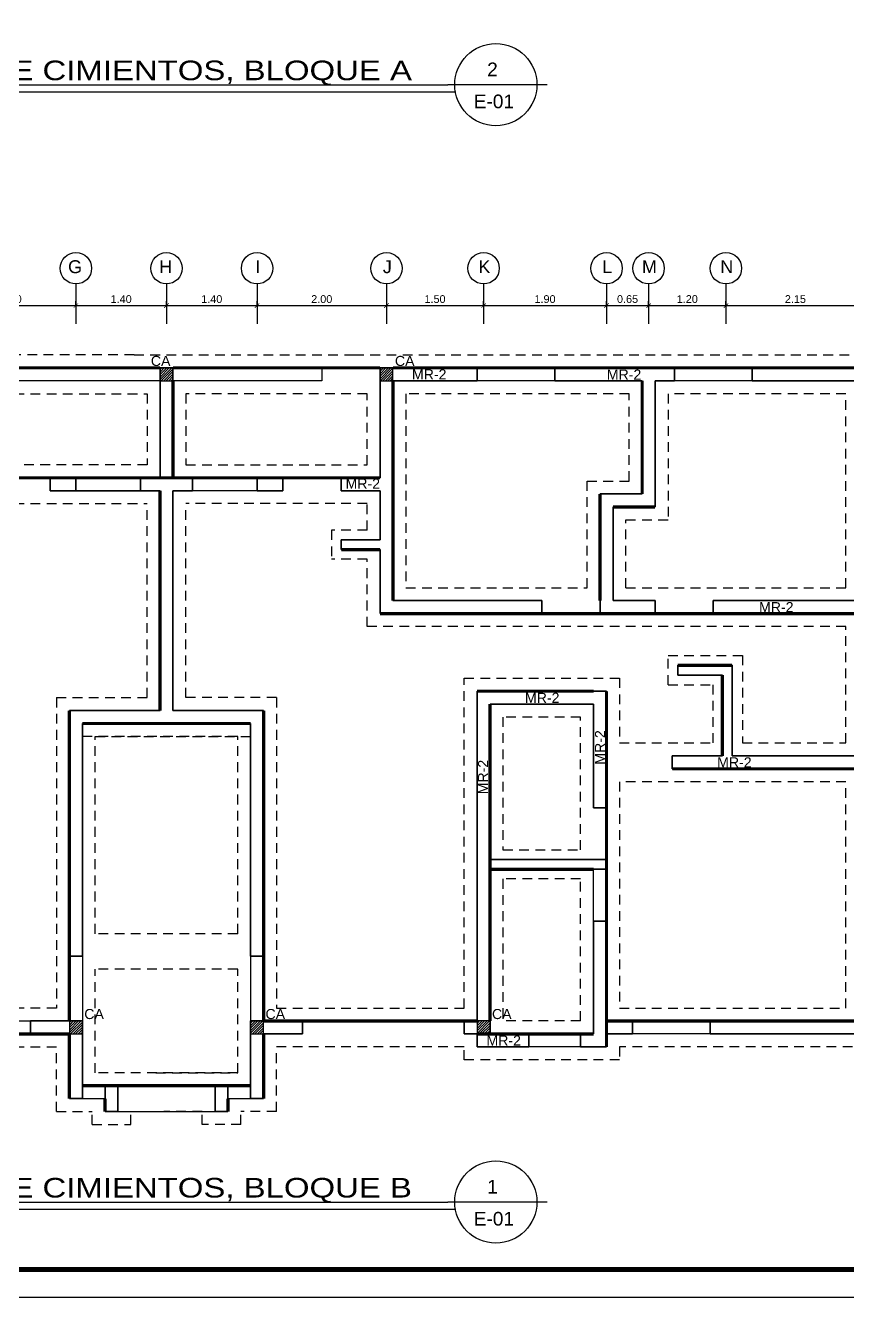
# Model space of a CAD drawing. Header units: feet. Extents: x 317 to 512, y -141 to 162.
# Drawn here: x 420.2 to 432.9, y 57.68 to 77.35 of the extents above; entities that cross this region are included whole.
import ezdxf
from ezdxf.enums import TextEntityAlignment as Align

# ---------------------------------------------------------------- set-up
doc = ezdxf.new("R2010")
doc.units = ezdxf.units.FT
doc.header["$MEASUREMENT"] = 0
doc.linetypes.add('HIDDEN', pattern=[0.375, 0.25, -0.125])
for name, color, linetype, lineweight in [('00-muro15', 210, 'Continuous', 5), ('00-muro20', 1, 'Continuous', 5), ('MB', 8, 'Continuous', 20)]:
    doc.layers.add(name, color=color, linetype=linetype, lineweight=lineweight)
for name, color, linetype in [('00-RELLENO INT', 5, 'Continuous'), ('CIMIENTO', 3, 'HIDDEN'), ('columna', 9, 'Continuous'), ('DIM', 10, 'Continuous'), ('MARCO', 1, 'Continuous'), ('MUROS', 7, 'Continuous'), ('PERT-VENT', 8, 'Continuous'), ('PISO', 8, 'Continuous'), ('TEXTOS', 3, 'Continuous'), ('TEXXT', 2, 'Continuous'), ('VENTANA', 8, 'Continuous')]:
    doc.layers.add(name, color=color, linetype=linetype)
doc.styles.add('DAMIAN', font='arial.ttf', dxfattribs={"height": 0.12})
doc.styles.get("Standard").update_dxf_attribs({"font": 'arial.ttf'})
doc.dimstyles.new('KEILY', dxfattribs={"dimtxt": 0.12, "dimasz": 0.07, "dimexe": 0.07, "dimexo": 0.25, "dimgap": 0.04, "dimtad": 1, "dimzin": 1, "dimdsep": 46, "dimtxsty": 'Standard', "dimblk": 'ARCHTICK', "dimcen": 2.5, "dimclrd": 256, "dimclre": 256, "dimclrt": 7, "dimazin": 0, "dimtfac": 1, "dimtix": 1, "dimtmove": 2, "dimatfit": 1, "dimfxl": 0.35, "dimfxlon": 1, "dimtolj": 1, "dimtzin": 1, "dimarcsym": 0})

# ---------------------------------------------------------------- blocks, each defined once
blk = doc.blocks.new('A$C012446DC')
at = {"layer": 'PISO'}
h = blk.add_hatch(dxfattribs=at)
h.set_pattern_fill('ANSI31', color=256, scale=0.008571, angle=180)
h.set_pattern_definition([(225, (206536.064322, 1154820.960068), (0.0192434059784, -0.0192434059784), [])])
h.paths.add_polyline_path([(0, 0), (0.2, 0), (0.2, 0.2), (0, 0.2)])
at = {"layer": 'columna'}
blk.add_lwpolyline([(0.2, 0.2), (0, 0.2), (0, 0), (0.2, 0)], close=True, dxfattribs=at)
blk = doc.blocks.new('_ArchTick')
at = {"color": 0, "linetype": 'ByBlock', "const_width": 0.15}
blk.add_lwpolyline([(-0.5, -0.5), (0.5, 0.5)], dxfattribs=at)
blk = doc.blocks.new('*D291')
at = {"layer": 'DEFPOINTS', "color": 0, "transparency": 16777216}
for p in [(418.974, 73.045), (420.974, 73.019), (420.974, 73.019)]:
    blk.add_point(p, dxfattribs=at)
at = {"layer": 'DIM', "lineweight": -2, "transparency": 16777216}
for p, q in [((418.974, 73.019), (418.974, 72.949)), ((418.974, 73.019), (420.974, 73.019)), ((420.974, 73.019), (420.974, 73.089))]:
    blk.add_line(p, q, dxfattribs=at)
at = {"layer": 'DIM', "lineweight": -2, "transparency": 16777216, "xscale": 0.07, "yscale": 0.07, "zscale": 0.07, "rotation": 180}
blk.add_blockref('_ArchTick', (418.974, 73.019), dxfattribs=at)
at = {"layer": 'DIM', "lineweight": -2, "transparency": 16777216, "xscale": 0.07, "yscale": 0.07, "zscale": 0.07}
blk.add_blockref('_ArchTick', (420.974, 73.019), dxfattribs=at)
at = {"layer": 'DIM', "color": 7, "transparency": 16777216, "insert": (419.974, 73.12), "char_height": 0.12, "attachment_point": 5}
blk.add_mtext('\\A1;2.00', dxfattribs=at)
blk = doc.blocks.new('*D292')
at = {"layer": 'DEFPOINTS', "color": 0, "transparency": 16777216}
for p in [(420.974, 73.019), (422.374, 73.019), (422.374, 73.019)]:
    blk.add_point(p, dxfattribs=at)
at = {"layer": 'DIM', "lineweight": -2, "transparency": 16777216}
for p, q in [((420.974, 73.019), (420.974, 73.089)), ((420.974, 73.019), (422.374, 73.019)), ((422.374, 73.019), (422.374, 73.089))]:
    blk.add_line(p, q, dxfattribs=at)
at = {"layer": 'DIM', "lineweight": -2, "transparency": 16777216, "xscale": 0.07, "yscale": 0.07, "zscale": 0.07, "rotation": 180}
blk.add_blockref('_ArchTick', (420.974, 73.019), dxfattribs=at)
at = {"layer": 'DIM', "lineweight": -2, "transparency": 16777216, "xscale": 0.07, "yscale": 0.07, "zscale": 0.07}
blk.add_blockref('_ArchTick', (422.374, 73.019), dxfattribs=at)
at = {"layer": 'DIM', "color": 7, "transparency": 16777216, "insert": (421.674, 73.12), "char_height": 0.12, "attachment_point": 5}
blk.add_mtext('\\A1;1.40', dxfattribs=at)
blk = doc.blocks.new('*D293')
at = {"layer": 'DEFPOINTS', "color": 0, "transparency": 16777216}
for p in [(422.374, 73.019), (423.774, 73.019), (423.774, 73.019)]:
    blk.add_point(p, dxfattribs=at)
at = {"layer": 'DIM', "lineweight": -2, "transparency": 16777216}
for p, q in [((422.374, 73.019), (422.374, 73.089)), ((422.374, 73.019), (423.774, 73.019)), ((423.774, 73.019), (423.774, 73.089))]:
    blk.add_line(p, q, dxfattribs=at)
at = {"layer": 'DIM', "lineweight": -2, "transparency": 16777216, "xscale": 0.07, "yscale": 0.07, "zscale": 0.07, "rotation": 180}
blk.add_blockref('_ArchTick', (422.374, 73.019), dxfattribs=at)
at = {"layer": 'DIM', "lineweight": -2, "transparency": 16777216, "xscale": 0.07, "yscale": 0.07, "zscale": 0.07}
blk.add_blockref('_ArchTick', (423.774, 73.019), dxfattribs=at)
at = {"layer": 'DIM', "color": 7, "transparency": 16777216, "insert": (423.074, 73.12), "char_height": 0.12, "attachment_point": 5}
blk.add_mtext('\\A1;1.40', dxfattribs=at)
blk = doc.blocks.new('*D294')
at = {"layer": 'DEFPOINTS', "color": 0, "transparency": 16777216}
for p in [(423.774, 73.019), (425.774, 73.045), (425.774, 73.019)]:
    blk.add_point(p, dxfattribs=at)
at = {"layer": 'DIM', "lineweight": -2, "transparency": 16777216}
for p, q in [((423.774, 73.019), (423.774, 73.089)), ((423.774, 73.019), (425.774, 73.019)), ((425.774, 73.019), (425.774, 72.949))]:
    blk.add_line(p, q, dxfattribs=at)
at = {"layer": 'DIM', "lineweight": -2, "transparency": 16777216, "xscale": 0.07, "yscale": 0.07, "zscale": 0.07, "rotation": 180}
blk.add_blockref('_ArchTick', (423.774, 73.019), dxfattribs=at)
at = {"layer": 'DIM', "lineweight": -2, "transparency": 16777216, "xscale": 0.07, "yscale": 0.07, "zscale": 0.07}
blk.add_blockref('_ArchTick', (425.774, 73.019), dxfattribs=at)
at = {"layer": 'DIM', "color": 7, "transparency": 16777216, "insert": (424.774, 73.12), "char_height": 0.12, "attachment_point": 5}
blk.add_mtext('\\A1;2.00', dxfattribs=at)
blk = doc.blocks.new('*D295')
at = {"layer": 'DEFPOINTS', "color": 0, "transparency": 16777216}
for p in [(425.774, 73.045), (427.274, 73.019), (427.274, 73.019)]:
    blk.add_point(p, dxfattribs=at)
at = {"layer": 'DIM', "lineweight": -2, "transparency": 16777216}
for p, q in [((425.774, 73.019), (425.774, 72.949)), ((425.774, 73.019), (427.274, 73.019)), ((427.274, 73.019), (427.274, 73.089))]:
    blk.add_line(p, q, dxfattribs=at)
at = {"layer": 'DIM', "lineweight": -2, "transparency": 16777216, "xscale": 0.07, "yscale": 0.07, "zscale": 0.07, "rotation": 180}
blk.add_blockref('_ArchTick', (425.774, 73.019), dxfattribs=at)
at = {"layer": 'DIM', "lineweight": -2, "transparency": 16777216, "xscale": 0.07, "yscale": 0.07, "zscale": 0.07}
blk.add_blockref('_ArchTick', (427.274, 73.019), dxfattribs=at)
at = {"layer": 'DIM', "color": 7, "transparency": 16777216, "insert": (426.524, 73.12), "char_height": 0.12, "attachment_point": 5}
blk.add_mtext('\\A1;1.50', dxfattribs=at)
blk = doc.blocks.new('*D296')
at = {"layer": 'DEFPOINTS', "color": 0, "transparency": 16777216}
for p in [(427.274, 73.019), (429.174, 73.019), (429.174, 73.019)]:
    blk.add_point(p, dxfattribs=at)
at = {"layer": 'DIM', "lineweight": -2, "transparency": 16777216}
for p, q in [((427.274, 73.019), (427.274, 73.089)), ((427.274, 73.019), (429.174, 73.019)), ((429.174, 73.019), (429.174, 73.089))]:
    blk.add_line(p, q, dxfattribs=at)
at = {"layer": 'DIM', "lineweight": -2, "transparency": 16777216, "xscale": 0.07, "yscale": 0.07, "zscale": 0.07, "rotation": 180}
blk.add_blockref('_ArchTick', (427.274, 73.019), dxfattribs=at)
at = {"layer": 'DIM', "lineweight": -2, "transparency": 16777216, "xscale": 0.07, "yscale": 0.07, "zscale": 0.07}
blk.add_blockref('_ArchTick', (429.174, 73.019), dxfattribs=at)
at = {"layer": 'DIM', "color": 7, "transparency": 16777216, "insert": (428.224, 73.12), "char_height": 0.12, "attachment_point": 5}
blk.add_mtext('\\A1;1.90', dxfattribs=at)
blk = doc.blocks.new('*D297')
at = {"layer": 'DEFPOINTS', "color": 0, "transparency": 16777216}
for p in [(429.174, 73.019), (429.824, 73.019), (429.824, 73.019)]:
    blk.add_point(p, dxfattribs=at)
at = {"layer": 'DIM', "lineweight": -2, "transparency": 16777216}
for p, q in [((429.174, 73.019), (429.174, 73.089)), ((429.174, 73.019), (429.824, 73.019)), ((429.824, 73.019), (429.824, 73.089))]:
    blk.add_line(p, q, dxfattribs=at)
at = {"layer": 'DIM', "lineweight": -2, "transparency": 16777216, "xscale": 0.07, "yscale": 0.07, "zscale": 0.07, "rotation": 180}
blk.add_blockref('_ArchTick', (429.174, 73.019), dxfattribs=at)
at = {"layer": 'DIM', "lineweight": -2, "transparency": 16777216, "xscale": 0.07, "yscale": 0.07, "zscale": 0.07}
blk.add_blockref('_ArchTick', (429.824, 73.019), dxfattribs=at)
at = {"layer": 'DIM', "color": 7, "transparency": 16777216, "insert": (429.499, 73.12), "char_height": 0.12, "attachment_point": 5}
blk.add_mtext('\\A1;0.65', dxfattribs=at)
blk = doc.blocks.new('*D298')
at = {"layer": 'DEFPOINTS', "color": 0, "transparency": 16777216}
for p in [(429.824, 73.019), (431.019, 73.019), (431.019, 73.019)]:
    blk.add_point(p, dxfattribs=at)
at = {"layer": 'DIM', "lineweight": -2, "transparency": 16777216}
for p, q in [((429.824, 73.019), (429.824, 73.089)), ((429.824, 73.019), (431.019, 73.019)), ((431.019, 73.019), (431.019, 73.089))]:
    blk.add_line(p, q, dxfattribs=at)
at = {"layer": 'DIM', "lineweight": -2, "transparency": 16777216, "xscale": 0.07, "yscale": 0.07, "zscale": 0.07, "rotation": 180}
blk.add_blockref('_ArchTick', (429.824, 73.019), dxfattribs=at)
at = {"layer": 'DIM', "lineweight": -2, "transparency": 16777216, "xscale": 0.07, "yscale": 0.07, "zscale": 0.07}
blk.add_blockref('_ArchTick', (431.019, 73.019), dxfattribs=at)
at = {"layer": 'DIM', "color": 7, "transparency": 16777216, "insert": (430.422, 73.12), "char_height": 0.12, "attachment_point": 5}
blk.add_mtext('\\A1;1.20', dxfattribs=at)
blk = doc.blocks.new('*D299')
at = {"layer": 'DEFPOINTS', "color": 0, "transparency": 16777216}
for p in [(431.019, 73.019), (433.166, 73.019), (433.166, 73.019)]:
    blk.add_point(p, dxfattribs=at)
at = {"layer": 'DIM', "lineweight": -2, "transparency": 16777216}
for p, q in [((431.019, 73.019), (431.019, 73.089)), ((431.019, 73.019), (433.166, 73.019)), ((433.166, 73.019), (433.166, 73.089))]:
    blk.add_line(p, q, dxfattribs=at)
at = {"layer": 'DIM', "lineweight": -2, "transparency": 16777216, "xscale": 0.07, "yscale": 0.07, "zscale": 0.07, "rotation": 180}
blk.add_blockref('_ArchTick', (431.019, 73.019), dxfattribs=at)
at = {"layer": 'DIM', "lineweight": -2, "transparency": 16777216, "xscale": 0.07, "yscale": 0.07, "zscale": 0.07}
blk.add_blockref('_ArchTick', (433.166, 73.019), dxfattribs=at)
at = {"layer": 'DIM', "color": 7, "transparency": 16777216, "insert": (432.093, 73.12), "char_height": 0.12, "attachment_point": 5}
blk.add_mtext('\\A1;2.15', dxfattribs=at)

msp = doc.modelspace()

# ---------------------------------------------------------------- linework, layer by layer
at = {"layer": '00-muro15', "const_width": 0.05, "elevation": 1.23867}
for points in [[(425.07448, 69.24583), (425.67448, 69.24583)], [(430.27448, 67.4566), (431.11448, 67.4566)], [(430.96448, 67.3066), (430.96448, 66.05616)]]:
    msp.add_lwpolyline(points, dxfattribs=at)
at = {"layer": '00-muro20', "const_width": 0.05, "elevation": 1.23867}
for points in [[(422.27448, 72.0566), (419.07448, 72.0566)], [(425.67448, 72.0566), (422.47448, 72.0566)], [(433.27448, 72.0566), (425.87448, 72.0566)], [(422.47448, 71.8566), (422.47448, 70.3566)], [(425.87448, 68.4566), (425.87448, 71.8566)], [(429.72448, 70.1066), (429.72448, 71.8566)], [(425.67448, 70.3566), (419.07448, 70.3566)], [(422.27448, 66.7566), (422.27448, 70.1566)], [(429.07448, 70.1066), (429.07448, 68.4566)], [(429.27448, 69.9066), (429.92448, 69.9066)], [(425.67448, 68.2566), (433.07448, 68.2566)], [(427.17448, 67.0566), (428.97448, 67.0566)], [(429.17448, 61.5566), (429.17448, 67.0566)], [(420.87448, 66.7566), (420.87448, 61.9566)], [(423.87448, 61.9566), (423.87448, 66.7566)], [(427.37448, 61.9566), (427.37448, 66.8566)], [(423.67448, 66.5566), (421.07448, 66.5566)], [(430.19102, 65.85616), (433.06696, 65.85616)], [(427.37448, 64.3024), (428.97448, 64.3024)], [(427.17448, 61.9566), (423.87448, 61.9566)], [(433.07448, 61.9566), (429.17448, 61.9566)], [(420.87448, 61.7566), (417.57448, 61.7566)], [(420.87448, 61.7566), (420.87448, 60.7566)], [(423.87448, 60.7566), (423.87448, 61.7566)], [(427.17448, 61.7566), (428.97448, 61.7566)], [(421.07448, 60.9566), (423.67448, 60.9566)], [(421.42448, 60.7566), (421.42448, 60.5566)], [(423.32448, 60.7566), (423.32448, 60.5566)]]:
    msp.add_lwpolyline(points, dxfattribs=at)
at = {"layer": '00-RELLENO INT', "elevation": 1.23867}
for points in [[(433.07448, 71.8566), (429.92448, 71.8566), (429.92448, 69.9066), (429.27448, 69.9066), (429.27448, 68.4566), (429.92448, 68.4566), (429.92448, 68.2566), (429.07448, 68.2566), (429.07448, 70.1066), (429.72448, 70.1066), (429.72448, 71.8566), (425.87448, 71.8566), (425.87448, 68.4566), (428.17448, 68.4566), (428.17448, 68.2566), (425.67448, 68.2566), (425.67448, 69.24583), (425.07448, 69.24583), (425.07448, 69.39583), (425.67448, 69.39583), (425.67448, 70.1566), (425.07448, 70.1566), (425.07448, 70.3566), (425.67448, 70.3566), (425.67448, 72.0566), (424.77448, 72.0566), (424.77448, 71.8566), (422.47448, 71.8566), (422.47448, 70.3566), (424.17448, 70.3566), (424.17448, 70.1566), (422.47448, 70.1566), (422.47448, 66.7566), (423.87448, 66.7566), (423.87448, 62.9566), (423.67448, 62.9566), (423.67448, 66.5566), (421.07448, 66.5566), (421.07448, 62.9566), (420.87448, 62.9566), (420.87448, 66.7566), (422.27448, 66.7566), (422.27448, 70.1566), (420.57448, 70.1566), (420.57448, 70.3566), (422.27448, 70.3566), (422.27448, 71.8566), (419.97448, 71.8566)], [(433.07448, 68.2566), (430.82448, 68.2566), (430.82448, 68.4566), (433.07448, 68.4566)], [(433.07448, 65.85616), (430.19102, 65.85616), (430.19102, 66.05616), (430.96448, 66.0566), (430.96448, 67.3066), (430.27448, 67.3066), (430.27448, 67.4566), (431.11448, 67.4566), (431.11448, 66.05616), (433.07528, 66.05616)], [(417.57448, 61.9566), (421.07448, 61.9566), (421.07448, 60.9566), (421.62448, 60.9566), (421.62448, 60.5566), (423.12448, 60.5566), (423.12448, 60.9566), (423.67448, 60.9566), (423.67448, 61.9566), (427.17448, 61.9566), (427.17448, 67.0566), (429.17448, 67.0566), (429.17448, 65.25536), (428.97448, 65.25536), (428.97448, 66.8566), (427.37448, 66.8566), (427.37448, 64.4524), (429.17448, 64.4524), (429.17448, 64.3024), (427.37448, 64.3024), (427.37448, 61.7566), (428.97448, 61.7566), (428.97448, 63.5024), (429.17448, 63.5024), (429.17448, 61.9566), (433.07448, 61.9566)]]:
    msp.add_lwpolyline(points, dxfattribs=at)
at = {"layer": 'CIMIENTO', "ltscale": 0.6, "extrusion": (-2.36783e-12, 8.94772e-16, -1)}
for p, q in [((421.8744, 72.2566, 1.23867), (418.47457, 72.2566, 1.23867)), ((419.27448, 71.6566, 1.23867), (422.07448, 71.6566, 1.23867)), ((422.07448, 71.6566, 1.23867), (422.07448, 70.5566, 1.23867)), ((422.07448, 70.5566, 1.23867), (419.27448, 70.5566, 1.23867)), ((419.27448, 69.9566, 1.23867), (422.07448, 69.9566, 1.23867)), ((422.07448, 66.9566, 1.23867), (422.07448, 69.9566, 1.23867)), ((420.67448, 66.9566, 1.23867), (422.07448, 66.9566, 1.23867)), ((420.67448, 66.9566, 1.23867), (420.67448, 62.1566, 1.23867)), ((421.27448, 66.3566, 1.23867), (423.67448, 66.3566, 1.23867)), ((421.27448, 63.3066, 1.23867), (421.27448, 66.3566, 1.23867)), ((421.27448, 61.1566, 1.23867), (421.27448, 62.7566, 1.23867)), ((420.67448, 62.1566, 1.23867), (417.77448, 62.1566, 1.23867)), ((417.77448, 61.5566, 1.23867), (420.67448, 61.5566, 1.23867)), ((420.67448, 60.5566, 1.23867), (420.67448, 61.5566, 1.23867)), ((421.27448, 61.1566, 1.23867), (421.27448, 61.35165, 1.23867))]:
    msp.add_line(p, q, dxfattribs=at)
at = {"layer": 'CIMIENTO', "ltscale": 0.6, "extrusion": (2.36783e-12, 8.94772e-16, -1)}
for p, q in [((421.8744, 72.2566, 1.23867), (425.2744, 72.2566, 1.23867)), ((425.2744, 72.2566, 1.23867), (433.47448, 72.2566, 1.23867)), ((422.67448, 71.6566, 1.23867), (422.67448, 70.5566, 1.23867)), ((425.47448, 71.6566, 1.23867), (422.67448, 71.6566, 1.23867)), ((425.47448, 70.5566, 1.23867), (425.47448, 71.6566, 1.23867)), ((429.52448, 71.6566, 1.23867), (426.07448, 71.6566, 1.23867)), ((426.07448, 71.6566, 1.23867), (426.07448, 68.6566, 1.23867)), ((429.52448, 70.3066, 1.23867), (429.52448, 71.6566, 1.23867)), ((432.87448, 71.6566, 1.23867), (430.12448, 71.6566, 1.23867)), ((430.12448, 71.6566, 1.23867), (430.12448, 69.7066, 1.23867)), ((432.87448, 68.6566, 1.23867), (432.87448, 71.6566, 1.23867)), ((422.67448, 70.5566, 1.23867), (425.47448, 70.5566, 1.23867)), ((428.87448, 70.3066, 1.23867), (429.52448, 70.3066, 1.23867)), ((428.87448, 68.6566, 1.23867), (428.87448, 70.3066, 1.23867)), ((422.67448, 66.9566, 1.23867), (422.67448, 69.9566, 1.23867)), ((425.47448, 69.9566, 1.23867), (422.67448, 69.9566, 1.23867)), ((425.47448, 69.54583, 1.23867), (425.47448, 69.9566, 1.23867)), ((429.47448, 69.7066, 1.23867), (430.12448, 69.7066, 1.23867)), ((429.47448, 68.6566, 1.23867), (429.47448, 69.7066, 1.23867)), ((425.47448, 69.54583, 1.23867), (424.92448, 69.54583, 1.23867)), ((425.47448, 69.09583, 1.23867), (424.92448, 69.09583, 1.23867)), ((425.47448, 68.0566, 1.23867), (425.47448, 69.09583, 1.23867)), ((426.07448, 68.6566, 1.23867), (428.87448, 68.6566, 1.23867)), ((429.47448, 68.6566, 1.23867), (432.87448, 68.6566, 1.23867)), ((432.87448, 68.0566, 1.23867), (425.47448, 68.0566, 1.23867)), ((432.87448, 66.25616, 1.23867), (432.87448, 68.0566, 1.23867)), ((430.12448, 67.6066, 1.23867), (431.27448, 67.6066, 1.23867)), ((431.27448, 67.6066, 1.23867), (431.27448, 66.25616, 1.23867)), ((426.97448, 67.2566, 1.23867), (429.37448, 67.2566, 1.23867)), ((426.97448, 62.1566, 1.23867), (426.97448, 67.2566, 1.23867)), ((429.37448, 67.2566, 1.23867), (429.37448, 66.25616, 1.23867)), ((430.12448, 67.1566, 1.23867), (430.82448, 67.1566, 1.23867)), ((430.82448, 66.25616, 1.23867), (430.82448, 67.1566, 1.23867)), ((424.07448, 66.9566, 1.23867), (422.67448, 66.9566, 1.23867)), ((424.07448, 66.9566, 1.23867), (424.07448, 62.1566, 1.23867)), ((427.57448, 66.6566, 1.23867), (427.57448, 64.6024, 1.23867)), ((428.77448, 66.6566, 1.23867), (427.57448, 66.6566, 1.23867)), ((428.77448, 64.6024, 1.23867), (428.77448, 66.6566, 1.23867)), ((423.47448, 66.3566, 1.23867), (421.07448, 66.3566, 1.23867)), ((423.47448, 63.3066, 1.23867), (423.47448, 66.3566, 1.23867)), ((429.37448, 66.25616, 1.23867), (430.82448, 66.25616, 1.23867)), ((431.27448, 66.25616, 1.23867), (432.87448, 66.25616, 1.23867)), ((429.37448, 65.65616, 1.23867), (429.37448, 62.1566, 1.23867)), ((432.87448, 65.65616, 1.23867), (429.37448, 65.65616, 1.23867)), ((432.87448, 62.1566, 1.23867), (432.87448, 65.65616, 1.23867)), ((427.57448, 64.6024, 1.23867), (428.77448, 64.6024, 1.23867)), ((427.57448, 64.1524, 1.23867), (427.57448, 61.9566, 1.23867)), ((428.77448, 64.1524, 1.23867), (427.57448, 64.1524, 1.23867)), ((428.77448, 61.9566, 1.23867), (428.77448, 64.1524, 1.23867)), ((423.47448, 61.1566, 1.23867), (423.47448, 62.7566, 1.23867)), ((424.07448, 62.1566, 1.23867), (426.97448, 62.1566, 1.23867)), ((429.37448, 62.1566, 1.23867), (432.87448, 62.1566, 1.23867)), ((428.77448, 61.9566, 1.23867), (427.57448, 61.9566, 1.23867)), ((426.97448, 61.5566, 1.23867), (424.07448, 61.5566, 1.23867)), ((424.07448, 60.5566, 1.23867), (424.07448, 61.5566, 1.23867)), ((426.97448, 61.3566, 1.23867), (426.97448, 61.5566, 1.23867)), ((429.37448, 61.5566, 1.23867), (429.37448, 61.3566, 1.23867)), ((433.47448, 61.5566, 1.23867), (429.37448, 61.5566, 1.23867)), ((423.47448, 61.1566, 1.23867), (423.47448, 61.35165, 1.23867)), ((429.37448, 61.3566, 1.23867), (426.97448, 61.3566, 1.23867))]:
    msp.add_line(p, q, dxfattribs=at)
at = {"layer": 'CIMIENTO', "ltscale": 0.6}
for p, q in [((424.92448, 69.54583, 1.23867), (424.92448, 69.09583, 1.23867)), ((430.12448, 67.1566, 1.23867), (430.12448, 67.6066, 1.23867)), ((423.47448, 63.3066, 1.23867), (421.27448, 63.3066, 1.23867)), ((423.47448, 62.7566, 1.23867), (421.27448, 62.7566, 1.23867)), ((423.47448, 61.1566, 1.23867), (421.27448, 61.1566, 1.23867)), ((422.21083, 61.1566, 1.23867), (423.47448, 61.1566, 1.23867)), ((420.67448, 60.5566, 1.23867), (421.22448, 60.5566, 1.23867)), ((421.22448, 60.3566, 1.23867), (421.22448, 60.5566, 1.23867)), ((421.82448, 60.3566, 1.23867), (421.82448, 60.5566, 1.23867)), ((421.82448, 60.5566, 1.23867), (422.41736, 60.5566, 1.23867)), ((422.92448, 60.5566, 1.23867), (422.3316, 60.5566, 1.23867)), ((422.92448, 60.3566, 1.23867), (422.92448, 60.5566, 1.23867)), ((423.52448, 60.3566, 1.23867), (423.52448, 60.5566, 1.23867)), ((424.07448, 60.5566, 1.23867), (423.52448, 60.5566, 1.23867)), ((421.22448, 60.3566, 1.23867), (421.82448, 60.3566, 1.23867)), ((423.52448, 60.3566, 1.23867), (422.92448, 60.3566, 1.23867))]:
    msp.add_line(p, q, dxfattribs=at)
at = {"layer": 'MARCO'}
msp.add_lwpolyline([(387.97006, 99.67954), (452.47006, 99.67954), (452.47006, 57.67954), (387.97006, 57.67954)], close=True, dxfattribs=at)
at = {"layer": 'MARCO', "const_width": 0.075}
msp.add_lwpolyline([(445.29759, 99.24551), (388.40409, 99.24551), (388.40409, 58.11357), (445.29759, 58.11357)], close=True, dxfattribs=at)
at = {"layer": 'MB', "extrusion": (-2.36783e-12, 8.94772e-16, -1)}
for p, q in [((422.27448, 72.0566, 1.23867), (419.97448, 72.0566, 1.23867)), ((419.97448, 71.8566, 1.23867), (422.27448, 71.8566, 1.23867))]:
    msp.add_line(p, q, dxfattribs=at)
at = {"layer": 'MB', "extrusion": (-2.36659e-12, 8.94772e-16, -1)}
for p, q in [((422.47448, 72.0566, 1.23867), (424.77448, 72.0566, 1.23867)), ((424.77448, 71.8566, 1.23867), (422.47448, 71.8566, 1.23867))]:
    msp.add_line(p, q, dxfattribs=at)
at = {"layer": 'MB'}
msp.add_line((424.77448, 71.8566, 1.23867), (424.77448, 72.0566, 1.23867), dxfattribs=at)
at = {"layer": 'MUROS', "lineweight": 35, "extrusion": (-2.36783e-12, 8.94772e-16, -1)}
for p, q in [((422.27448, 70.3566, 1.23867), (422.27448, 72.0566, 1.23867)), ((422.27448, 72.0566, 1.23867), (422.27448, 70.3566, 1.23867)), ((422.47448, 70.3566, 1.23867), (422.47448, 72.0566, 1.23867)), ((420.57448, 70.1566, 1.23867), (420.57448, 70.3566, 1.23867)), ((420.97448, 70.3566, 1.23867), (420.57448, 70.3566, 1.23867)), ((420.57448, 70.3566, 1.23867), (420.57448, 70.1566, 1.23867)), ((420.97448, 70.1566, 1.23867), (420.97448, 70.3566, 1.23867)), ((420.97448, 70.1566, 1.23867), (420.97448, 70.3566, 1.23867)), ((422.27448, 70.3566, 1.23867), (421.97448, 70.3566, 1.23867)), ((421.97448, 70.3566, 1.23867), (421.97448, 70.1566, 1.23867)), ((421.97448, 70.1566, 1.23867), (421.97448, 70.3566, 1.23867)), ((421.97448, 70.1566, 1.23867), (421.97448, 70.3566, 1.23867)), ((420.57448, 70.1566, 1.23867), (420.97448, 70.1566, 1.23867)), ((421.97448, 70.1566, 1.23867), (422.27448, 70.1566, 1.23867)), ((422.27448, 66.7566, 1.23867), (422.27448, 70.1566, 1.23867)), ((422.47448, 66.7566, 1.23867), (422.47448, 70.1566, 1.23867)), ((420.87448, 66.7566, 1.23867), (422.27448, 66.7566, 1.23867)), ((420.87448, 66.7566, 1.23867), (420.87448, 62.9566, 1.23867)), ((422.47448, 66.7566, 1.23867), (423.87448, 66.7566, 1.23867)), ((423.87448, 66.7566, 1.23867), (423.87448, 62.9566, 1.23867)), ((421.07448, 66.5566, 1.23867), (423.67448, 66.5566, 1.23867)), ((421.07448, 62.9566, 1.23867), (421.07448, 66.5566, 1.23867)), ((423.67448, 62.9566, 1.23867), (423.67448, 66.5566, 1.23867)), ((420.87448, 62.9566, 1.23867), (421.07448, 62.9566, 1.23867)), ((421.07448, 61.9566, 1.23867), (420.27448, 61.9566, 1.23867)), ((420.27448, 61.9566, 1.23867), (420.27448, 61.7566, 1.23867)), ((420.27448, 61.9566, 1.23867), (420.27448, 61.7566, 1.23867)), ((421.07448, 60.7566, 1.23867), (421.07448, 61.9566, 1.23867)), ((423.67448, 60.7566, 1.23867), (423.67448, 61.9566, 1.23867)), ((420.27448, 61.7566, 1.23867), (420.87448, 61.7566, 1.23867)), ((420.87448, 60.7566, 1.23867), (420.87448, 61.7566, 1.23867)), ((423.87448, 60.7566, 1.23867), (423.87448, 61.7566, 1.23867)), ((420.87448, 60.7566, 1.23867), (421.07448, 60.7566, 1.23867)), ((423.87448, 60.7566, 1.23867), (423.67448, 60.7566, 1.23867))]:
    msp.add_line(p, q, dxfattribs=at)
at = {"layer": 'MUROS', "lineweight": 35}
for p, q in [((422.27448, 72.0566, 1.23867), (422.47448, 72.0566, 1.23867)), ((425.07448, 69.39583, 1.23867), (425.07448, 69.24583, 1.23867)), ((430.27448, 67.3066, 1.23867), (430.27448, 67.4566, 1.23867)), ((423.87448, 62.9566, 1.23867), (423.67448, 62.9566, 1.23867)), ((426.97448, 61.9566, 1.23867), (426.97448, 61.7566, 1.23867)), ((427.97448, 61.7566, 1.23867), (427.97448, 61.5566, 1.23867)), ((428.77448, 61.7566, 1.23867), (428.77448, 61.5566, 1.23867)), ((421.42448, 60.5566, 1.23867), (421.42448, 60.9566, 1.23867)), ((421.42448, 60.9566, 1.23867), (421.62448, 60.9566, 1.23867)), ((421.62448, 60.5566, 1.23867), (421.62448, 60.9566, 1.23867)), ((423.12448, 60.5566, 1.23867), (423.12448, 60.9566, 1.23867)), ((423.32448, 60.9566, 1.23867), (423.12448, 60.9566, 1.23867)), ((423.32448, 60.5566, 1.23867), (423.32448, 60.9566, 1.23867)), ((421.42448, 60.5566, 1.23867), (421.62448, 60.5566, 1.23867)), ((423.32448, 60.5566, 1.23867), (423.12448, 60.5566, 1.23867))]:
    msp.add_line(p, q, dxfattribs=at)
at = {"layer": 'MUROS', "lineweight": 35, "extrusion": (-2.36659e-12, 8.94772e-16, -1)}
for p, q in [((425.67448, 72.0566, 1.23867), (427.17448, 72.0566, 1.23867)), ((425.67448, 70.3566, 1.23867), (425.67448, 72.0566, 1.23867)), ((427.17448, 72.0566, 1.23867), (427.17448, 71.8566, 1.23867)), ((428.37769, 72.0566, 1.23867), (430.22448, 72.0566, 1.23867)), ((428.37769, 71.8566, 1.23867), (428.37769, 72.0566, 1.23867)), ((430.22448, 72.0566, 1.23867), (430.22448, 71.8566, 1.23867)), ((431.42448, 72.0566, 1.23867), (433.27448, 72.0566, 1.23867)), ((431.42448, 71.8566, 1.23867), (431.42448, 72.0566, 1.23867)), ((427.17448, 71.8566, 1.23867), (425.87448, 71.8566, 1.23867)), ((425.87448, 71.8566, 1.23867), (425.87448, 68.4566, 1.23867)), ((429.72448, 71.8566, 1.23867), (428.37769, 71.8566, 1.23867)), ((429.72448, 70.1066, 1.23867), (429.72448, 71.8566, 1.23867)), ((430.22448, 71.8566, 1.23867), (429.92448, 71.8566, 1.23867)), ((429.92448, 71.8566, 1.23867), (429.92448, 69.9066, 1.23867)), ((433.07448, 71.8566, 1.23867), (431.42448, 71.8566, 1.23867)), ((422.47448, 70.3566, 1.23867), (422.77448, 70.3566, 1.23867)), ((422.77448, 70.3566, 1.23867), (422.77448, 70.1566, 1.23867)), ((422.77448, 70.1566, 1.23867), (422.77448, 70.3566, 1.23867)), ((422.77448, 70.1566, 1.23867), (422.77448, 70.3566, 1.23867)), ((423.77448, 70.3566, 1.23867), (424.17448, 70.3566, 1.23867)), ((423.77448, 70.1566, 1.23867), (423.77448, 70.3566, 1.23867)), ((423.77448, 70.1566, 1.23867), (423.77448, 70.3566, 1.23867)), ((424.17448, 70.1566, 1.23867), (424.17448, 70.3566, 1.23867)), ((424.17448, 70.3566, 1.23867), (424.17448, 70.1566, 1.23867)), ((425.07448, 70.1566, 1.23867), (425.07448, 70.3566, 1.23867)), ((425.07448, 70.3566, 1.23867), (425.67448, 70.3566, 1.23867)), ((422.77448, 70.1566, 1.23867), (422.47448, 70.1566, 1.23867)), ((424.17448, 70.1566, 1.23867), (423.77448, 70.1566, 1.23867)), ((425.67448, 70.1566, 1.23867), (425.07448, 70.1566, 1.23867)), ((425.67448, 69.39583, 1.23867), (425.67448, 70.1566, 1.23867)), ((429.07448, 68.2566, 1.23867), (429.07448, 70.1066, 1.23867)), ((429.07448, 70.1066, 1.23867), (429.72448, 70.1066, 1.23867)), ((429.27448, 68.4566, 1.23867), (429.27448, 69.9066, 1.23867)), ((429.27448, 69.9066, 1.23867), (429.92448, 69.9066, 1.23867)), ((425.67448, 69.39583, 1.23867), (425.07448, 69.39583, 1.23867)), ((425.67448, 69.24583, 1.23867), (425.07448, 69.24583, 1.23867)), ((425.67448, 68.2566, 1.23867), (425.67448, 69.24583, 1.23867)), ((425.87448, 68.4566, 1.23867), (428.17448, 68.4566, 1.23867)), ((428.17448, 68.4566, 1.23867), (428.17448, 68.2566, 1.23867)), ((429.92448, 68.4566, 1.23867), (429.27448, 68.4566, 1.23867)), ((429.92448, 68.4566, 1.23867), (429.92448, 68.2566, 1.23867)), ((430.82448, 68.4566, 1.23867), (433.07448, 68.4566, 1.23867)), ((430.82448, 68.2566, 1.23867), (430.82448, 68.4566, 1.23867)), ((428.17448, 68.2566, 1.23867), (425.67448, 68.2566, 1.23867)), ((429.92448, 68.2566, 1.23867), (429.07448, 68.2566, 1.23867)), ((433.07448, 68.2566, 1.23867), (430.82448, 68.2566, 1.23867)), ((430.27448, 67.4566, 1.23867), (431.11448, 67.4566, 1.23867)), ((430.27448, 67.3066, 1.23867), (430.96448, 67.3066, 1.23867)), ((430.96448, 66.05616, 1.23867), (430.96448, 67.3066, 1.23867)), ((431.11448, 67.4566, 1.23867), (431.11448, 66.05616, 1.23867)), ((427.17448, 61.9566, 1.23867), (427.17448, 67.0566, 1.23867)), ((427.17448, 67.0566, 1.23867), (429.17448, 67.0566, 1.23867)), ((429.17448, 67.0566, 1.23867), (429.17448, 65.25536, 1.23867)), ((427.37448, 66.8566, 1.23867), (427.37448, 64.4524, 1.23867)), ((428.97448, 66.8566, 1.23867), (427.37448, 66.8566, 1.23867)), ((428.97448, 65.25536, 1.23867), (428.97448, 66.8566, 1.23867)), ((430.96448, 66.0566, 1.23867), (430.96448, 66.3566, 1.23867)), ((430.19102, 65.85616, 1.23867), (430.19102, 66.05616, 1.23867)), ((430.19102, 66.05616, 1.23867), (430.96448, 66.05616, 1.23867)), ((431.11448, 66.05616, 1.23867), (433.07528, 66.05616, 1.23867)), ((433.07448, 65.85616, 1.23867), (430.19102, 65.85616, 1.23867)), ((428.97448, 65.25536, 1.23867), (429.17448, 65.25536, 1.23867)), ((427.37448, 64.4524, 1.23867), (429.17448, 64.4524, 1.23867)), ((429.17448, 64.4524, 1.23867), (429.17448, 64.3024, 1.23867)), ((427.37448, 64.3024, 1.23867), (427.37448, 61.7566, 1.23867)), ((429.17448, 64.3024, 1.23867), (427.37448, 64.3024, 1.23867)), ((428.97448, 61.7566, 1.23867), (428.97448, 63.5024, 1.23867)), ((428.97448, 63.5024, 1.23867), (429.17448, 63.5024, 1.23867)), ((429.17448, 63.5024, 1.23867), (429.17448, 61.9566, 1.23867)), ((423.67448, 61.9566, 1.23867), (424.47448, 61.9566, 1.23867)), ((424.47448, 61.9566, 1.23867), (424.47448, 61.7566, 1.23867)), ((424.47448, 61.9566, 1.23867), (424.47448, 61.7566, 1.23867)), ((426.97448, 61.9566, 1.23867), (427.17448, 61.9566, 1.23867)), ((429.17448, 61.9566, 1.23867), (429.57448, 61.9566, 1.23867)), ((429.57448, 61.9566, 1.23867), (429.57448, 61.7566, 1.23867)), ((429.57448, 61.9566, 1.23867), (429.57448, 61.7566, 1.23867)), ((430.77448, 61.7566, 1.23867), (430.77448, 61.9566, 1.23867)), ((430.77448, 61.9566, 1.23867), (433.07448, 61.9566, 1.23867)), ((424.47448, 61.7566, 1.23867), (423.87448, 61.7566, 1.23867)), ((426.97448, 61.7566, 1.23867), (427.17448, 61.7566, 1.23867)), ((429.17448, 61.7566, 1.23867), (429.57448, 61.7566, 1.23867)), ((433.27448, 61.7566, 1.23867), (430.77448, 61.7566, 1.23867))]:
    msp.add_line(p, q, dxfattribs=at)
at = {"layer": 'MUROS', "lineweight": 35, "extrusion": (2.36783e-12, 8.94772e-16, -1)}
for p, q in [((427.17448, 61.5566, 1.23867), (427.17448, 61.7566, 1.23867)), ((427.97448, 61.7566, 1.23867), (427.37448, 61.7566, 1.23867)), ((428.97448, 61.7566, 1.23867), (428.77448, 61.7566, 1.23867)), ((429.17448, 61.7566, 1.23867), (429.17448, 61.5566, 1.23867)), ((427.97448, 61.5566, 1.23867), (427.17448, 61.5566, 1.23867)), ((429.17448, 61.5566, 1.23867), (428.77448, 61.5566, 1.23867))]:
    msp.add_line(p, q, dxfattribs=at)
at = {"layer": 'PERT-VENT', "extrusion": (2.36783e-12, 8.94772e-16, -1)}
for p, q in [((427.17448, 72.0566, 1.23867), (428.37448, 72.0566, 1.23867)), ((430.22448, 72.0566, 1.23867), (431.42448, 72.0566, 1.23867)), ((428.37448, 71.8566, 1.23867), (427.17448, 71.8566, 1.23867)), ((431.42448, 71.8566, 1.23867), (430.22448, 71.8566, 1.23867)), ((429.57448, 61.9566, 1.23867), (430.77448, 61.9566, 1.23867)), ((427.97448, 61.7566, 1.23867), (428.77448, 61.7566, 1.23867)), ((430.77448, 61.7566, 1.23867), (429.57448, 61.7566, 1.23867)), ((428.77448, 61.5566, 1.23867), (427.97448, 61.5566, 1.23867))]:
    msp.add_line(p, q, dxfattribs=at)
at = {"layer": 'PERT-VENT', "extrusion": (-2.36783e-12, 8.94772e-16, -1)}
for p, q in [((421.97448, 70.3566, 1.23867), (420.97448, 70.3566, 1.23867)), ((420.97448, 70.1566, 1.23867), (421.97448, 70.1566, 1.23867))]:
    msp.add_line(p, q, dxfattribs=at)
at = {"layer": 'PERT-VENT', "extrusion": (-2.36659e-12, 8.94772e-16, -1)}
for p, q in [((422.77448, 70.3566, 1.23867), (423.77448, 70.3566, 1.23867)), ((423.77448, 70.1566, 1.23867), (422.77448, 70.1566, 1.23867))]:
    msp.add_line(p, q, dxfattribs=at)
at = {"layer": 'PISO'}
for p, q in [((424.77448, 72.0566, 1.23867), (425.67448, 72.0566, 1.23867)), ((419.67448, 70.3566, 1.23867), (420.57448, 70.3566, 1.23867)), ((424.17448, 70.3566, 1.23867), (425.07448, 70.3566, 1.23867)), ((428.97448, 63.5024, 1.23867), (428.97448, 64.3024, 1.23867)), ((421.07448, 62.9566, 1.23867), (421.07448, 61.9566, 1.23867)), ((423.67448, 62.9566, 1.23867), (423.67448, 61.9566, 1.23867)), ((421.42448, 60.9566, 1.23867), (421.07448, 60.9566, 1.23867)), ((423.67448, 60.9566, 1.23867), (423.32448, 60.9566, 1.23867)), ((421.07448, 60.7566, 1.23867), (421.42448, 60.7566, 1.23867)), ((423.32448, 60.7566, 1.23867), (423.67448, 60.7566, 1.23867))]:
    msp.add_line(p, q, dxfattribs=at)
at = {"layer": 'TEXXT', "color": 4}
for p, q in [((417.44572, 76.43595), (426.72369, 76.43595)), ((428.25788, 76.43595), (426.72369, 76.43595)), ((417.44572, 59.15713), (426.72369, 59.15713)), ((428.25788, 59.15713), (426.72369, 59.15713))]:
    msp.add_line(p, q, dxfattribs=at)
at = {"layer": 'TEXXT', "color": 3}
for p, q in [((417.44572, 76.32688), (426.84739, 76.32688)), ((417.44572, 59.04806), (426.84739, 59.04806))]:
    msp.add_line(p, q, dxfattribs=at)
at = {"layer": 'TEXXT', "color": 4}
for centre in [(427.46348, 76.43595), (427.46348, 59.15713)]:
    msp.add_circle(centre, 0.63502, dxfattribs=at)
at = {"layer": 'VENTANA'}
for p, q in [((420.97448, 73.35392, 1.23867), (420.97448, 72.73598, 1.23867)), ((422.37448, 73.35392, 1.23867), (422.37448, 72.73598, 1.23867)), ((423.77448, 73.35392, 1.23867), (423.77448, 72.73598, 1.23867)), ((425.77448, 73.35392, 1.23867), (425.77448, 72.73598, 1.23867)), ((427.27448, 73.35392, 1.23867), (427.27448, 72.73598, 1.23867)), ((429.17448, 73.35392, 1.23867), (429.17448, 72.73598, 1.23867)), ((429.82448, 73.35392, 1.23867), (429.82448, 72.73598, 1.23867)), ((431.01948, 73.35392, 1.23867), (431.01948, 72.73598, 1.23867))]:
    msp.add_line(p, q, dxfattribs=at)
for centre in [(420.97448, 73.59681, 1.23867), (422.37448, 73.59681, 1.23867), (423.77448, 73.59681, 1.23867), (425.77448, 73.59681, 1.23867), (427.27448, 73.59681, 1.23867), (429.17448, 73.59681, 1.23867), (429.82448, 73.59681, 1.23867), (431.01948, 73.59681, 1.23867)]:
    msp.add_circle(centre, 0.24289, dxfattribs=at)

# ---------------------------------------------------------------- block references
for p in [(422.27448, 71.8566, 1.23867), (425.67448, 71.8566, 1.23867), (420.87448, 61.7566, 1.23867), (423.67448, 61.7566, 1.23867), (427.17448, 61.7566, 1.23867)]:
    msp.add_blockref('A$C012446DC', p)

# ---------------------------------------------------------------- texts
at = {"layer": 'TEXTOS', "color": 7, "style": 'DAMIAN', "width": 1.2}
for s, p in [('PLANTA DE CIMIENTOS, BLOQUE A', (417.4902, 76.505)), ('PLANTA DE CIMIENTOS, BLOQUE B', (417.4902, 59.22618))]:
    msp.add_text(s, height=0.3034652, dxfattribs=at).set_placement(p)
at = {"layer": 'TEXTOS', "linetype": 'Continuous', "ltscale": 0.9}
for s, p in [('CA', (422.13314, 72.08612, 1.23867)), ('CA', (425.9045, 72.08612, 1.23867)), ('MR-2', (426.16796, 71.87787, 1.23867)), ('MR-2', (429.17852, 71.87444)), ('MR-2', (425.14183, 70.18785, 1.23867)), ('MR-2', (431.53118, 68.27809, 1.23867)), ('MR-2', (427.91451, 66.87644, 1.23867)), ('MR-2', (430.884, 65.87791, 1.23867)), ('CA', (421.1045, 61.98612, 1.23867)), ('CA', (423.9045, 61.98612, 1.23867)), ('CA', (427.4045, 61.98612, 1.23867)), ('MR-2', (427.3191, 61.57619, 1.23867))]:
    msp.add_text(s, height=0.156, dxfattribs=at).set_placement(p)
for p in [(429.15202, 65.92029), (427.34436, 65.46242, 1.23867)]:
    msp.add_text('MR-2', height=0.156, rotation=90, dxfattribs=at).set_placement(p)
at = {"layer": 'TEXXT', "style": 'DAMIAN'}
for s, height, p in [('2', 0.21134, (427.41167, 76.56697)), ('E-01', 0.211342, (427.43353, 76.07197)), ('G', 0.19968, (420.96185, 73.52118, 1.23867)), ('H', 0.19968, (422.36185, 73.52118, 1.23867)), ('I', 0.19968, (423.78711, 73.52118, 1.23867)), ('J', 0.19968, (425.78711, 73.52118, 1.23867)), ('K', 0.19968, (427.28711, 73.52118, 1.23867)), ('L', 0.19968, (429.18711, 73.52118, 1.23867)), ('M', 0.19968, (429.83711, 73.52118, 1.23867)), ('N', 0.19968, (431.03211, 73.52118, 1.23867)), ('1', 0.21134, (427.41167, 59.28815)), ('E-01', 0.211342, (427.43353, 58.79315))]:
    msp.add_text(s, height=height, dxfattribs=at).set_placement(p, align=Align.CENTER)

# ---------------------------------------------------------------- dimensions: what is measured, and where the dimension line sits
at = {"layer": 'DIM'}
for base, p1, p2, picture, middle in [((420.97448, 73.01864, 1.23867), (418.97448, 73.04495, 1.23867), (420.97448, 73.01864, 1.23867), '*D291', (419.97448, 73.11991, 1.23867)), ((422.37448, 73.01864, 1.23867), (420.97448, 73.01864, 1.23867), (422.37448, 73.01864, 1.23867), '*D292', (421.67448, 73.11991, 1.23867)), ((423.77448, 73.01864, 1.23867), (422.37448, 73.01864, 1.23867), (423.77448, 73.01864, 1.23867), '*D293', (423.07448, 73.11991, 1.23867)), ((425.77448, 73.01864, 1.23867), (423.77448, 73.01864, 1.23867), (425.77448, 73.04495, 1.23867), '*D294', (424.77448, 73.11991, 1.23867)), ((427.27448, 73.01864, 1.23867), (425.77448, 73.04495, 1.23867), (427.27448, 73.01864, 1.23867), '*D295', (426.52448, 73.11991, 1.23867)), ((429.17448, 73.01864, 1.23867), (427.27448, 73.01864, 1.23867), (429.17448, 73.01864, 1.23867), '*D296', (428.22448, 73.11991, 1.23867)), ((429.82448, 73.01864, 1.23867), (429.17448, 73.01864, 1.23867), (429.82448, 73.01864, 1.23867), '*D297', (429.49948, 73.11991, 1.23867)), ((431.0194830295, 73.0186364179, 1.2386669105), (429.8244830295, 73.0186364179, 1.2386669105), (431.0194830295, 73.0186364179, 1.2386669105), '*D298', (430.4219830295, 73.1199051764, 1.2386669105)), ((433.16574, 73.01864, 1.23867), (431.01948, 73.01864, 1.23867), (433.16574, 73.01864, 1.23867), '*D299', (432.09261, 73.11991, 1.23867))]:
    dim = msp.add_linear_dim(base=base, p1=p1, p2=p2, dimstyle='KEILY', override={"dimfxl": 0.06}, dxfattribs=at)
    dim.commit()
    dim.dimension.update_dxf_attribs({"geometry": picture, "text_midpoint": middle})

doc.saveas('drawing.dxf')
